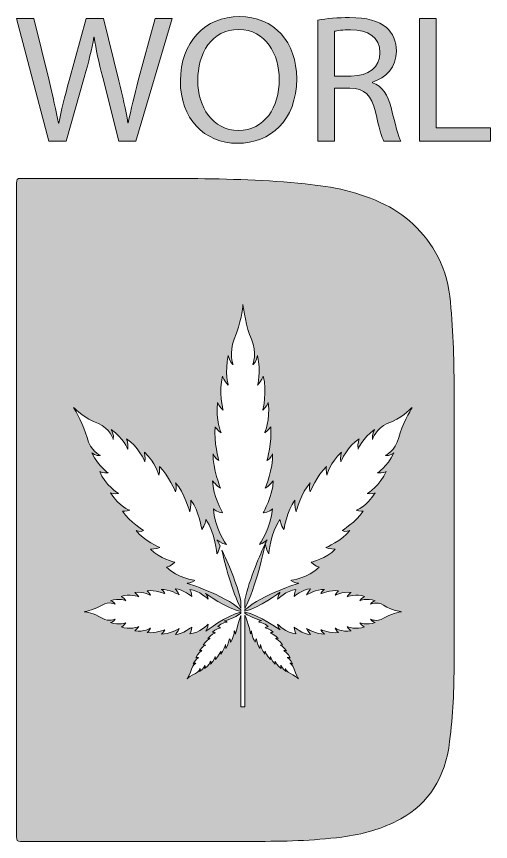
# Model space of a CAD drawing. Extents: x 426 to 1384, y -1341 to -800.
# Drawn here: x 426 to 737, y -1341 to -800 of the extents above; entities that cross this region are included whole.
import ezdxf

# ---------------------------------------------------------------- set-up
doc = ezdxf.new("R2010")
doc.units = 0
doc.header["$MEASUREMENT"] = 0
doc.layers.add('katman 1', color=7, linetype='Continuous')

# ---------------------------------------------------------------- blocks, each defined once
blk = doc.blocks.new('block 2')
at = {"layer": 'katman 1', "true_color": 0xffffff}
h = blk.add_hatch(color=7, dxfattribs=at)
h.dxf.hatch_style = 2
edge = h.paths.add_edge_path()
edge.add_spline(control_points=[(713.03, -1051.72), (713.02, -1031.55), (712.67, -1011.38), (710.91, -991.3), (709.99, -980.89), (708.4, -970.71), (704.05, -961.44), (695.68, -943.58), (683.21, -931.45), (667.68, -923.64), (650.91, -915.21), (633.22, -911.8), (615.26, -910), (590.3, -907.5), (565.27, -906.68), (540.24, -906.55), (503.07, -906.35), (465.9, -906.52), (428.74, -906.43), (426.59, -906.43), (426.09, -907.07), (426.09, -909.63), (426.16, -981.02), (426.14, -1052.41), (426.14, -1123.8), (426.14, -1195.19), (426.16, -1266.58), (426.09, -1337.97), (426.09, -1340.54), (426.61, -1341.17), (428.74, -1341.16), (479.82, -1341.08), (530.89, -1341.1), (581.97, -1341.1), (601.13, -1341.1), (620.27, -1340.69), (639.35, -1338.24), (652.74, -1336.52), (665.78, -1333.07), (678.11, -1326.26), (696.27, -1316.25), (707.09, -1299.63), (710.06, -1275.61), (712.19, -1258.42), (712.96, -1241.12), (713, -1223.8), (713.12, -1166.44), (713.07, -1109.08), (713.03, -1051.72)], knot_values=[0, 0, 0, 0, 1, 1, 1, 2, 2, 2, 3, 3, 3, 4, 4, 4, 5, 5, 5, 6, 6, 6, 7, 7, 7, 8, 8, 8, 9, 9, 9, 10, 10, 10, 11, 11, 11, 12, 12, 12, 13, 13, 13, 14, 14, 14, 15, 15, 15, 16, 16, 16, 16], degree=3, periodic=1)
edge = h.paths.add_edge_path()
edge.add_spline(control_points=[(668.25, -1088.04), (670.42, -1088.73), (673.48, -1086.39), (673.48, -1086.39), (668.89, -1095.95), (662.8, -1099.4), (662.8, -1099.4), (666.19, -1099.99), (668.38, -1098.51), (668.38, -1098.51), (665.04, -1107.34), (655.96, -1113.07), (655.96, -1113.07), (658.23, -1113.74), (661.22, -1112.59), (661.22, -1112.59), (655.62, -1121.56), (648.67, -1123.98), (648.67, -1123.98), (651.02, -1124.91), (653.45, -1124.5), (653.45, -1124.5), (648.67, -1131.76), (639.56, -1137.3), (639.56, -1137.3), (641.77, -1138.56), (644.54, -1137.26), (644.54, -1137.26), (639.47, -1144.12), (628.84, -1148.46), (628.84, -1148.46), (631.4, -1149.53), (635.08, -1149.42), (635.08, -1149.42), (629.3, -1155.78), (619.16, -1158.07), (619.16, -1158.07), (621.32, -1160.57), (624.53, -1161.24), (624.53, -1161.24), (617.4, -1168.71), (605.93, -1169.97), (605.93, -1169.97), (607.78, -1171.65), (611.09, -1171.85), (611.09, -1171.85), (611.09, -1171.85), (587.49, -1179.03), (575.75, -1189.35), (575.75, -1189.35), (575.75, -1190.25), (575.75, -1190.25), (585.2, -1187.98), (598.83, -1177.75), (598.83, -1177.75), (598.83, -1177.75), (597.5, -1179.87), (597.21, -1182.36), (597.21, -1182.36), (603.07, -1176.47), (609.32, -1175.94), (609.32, -1175.94), (608.07, -1178.07), (608.03, -1180.46), (608.03, -1180.46), (613.67, -1175.8), (618.85, -1175.51), (618.85, -1175.51), (617.08, -1177.54), (616.3, -1179.49), (616.3, -1179.49), (622.97, -1175.51), (628.01, -1175.86), (628.01, -1175.86), (626.21, -1176.81), (625.66, -1178.65), (625.66, -1178.65), (632.08, -1176.1), (637.14, -1176.8), (637.14, -1176.8), (635.85, -1177.99), (635.1, -1179.75), (635.1, -1179.75), (639.3, -1176.95), (645.41, -1177.99), (645.41, -1177.99), (643.56, -1179.14), (642.76, -1180.74), (642.76, -1180.74), (649.24, -1178.29), (654.24, -1180.54), (654.24, -1180.54), (652.63, -1181.09), (651.27, -1183.27), (651.27, -1183.27), (655.47, -1181.45), (661.33, -1183.33), (661.33, -1183.33), (658.99, -1183.97), (658.24, -1185.52), (658.22, -1185.56), (658.2, -1185.6), (658.18, -1185.64), (658.18, -1185.64), (662.23, -1183.52), (666.76, -1186.25), (672.6, -1189.77), (676.94, -1190.28), (678.59, -1190.51), (677.02, -1190.76), (670.91, -1192.11), (666.76, -1194.76), (662.2, -1197.68), (658.19, -1195.37), (658.19, -1195.37), (658.2, -1195.41), (658.22, -1195.46), (658.24, -1195.5), (658.99, -1197.05), (661.33, -1197.68), (661.33, -1197.68), (655.47, -1199.56), (651.27, -1197.74), (651.27, -1197.74), (652.63, -1199.93), (654.24, -1200.48), (654.24, -1200.48), (649.24, -1202.73), (642.76, -1200.28), (642.76, -1200.28), (643.56, -1201.88), (645.41, -1203.03), (645.41, -1203.03), (639.3, -1204.06), (635.1, -1201.27), (635.1, -1201.27), (635.85, -1203.03), (637.14, -1204.22), (637.14, -1204.22), (632.08, -1204.92), (625.66, -1202.36), (625.66, -1202.36), (626.21, -1204.2), (628.01, -1205.16), (628.01, -1205.16), (622.97, -1205.51), (616.3, -1201.53), (616.3, -1201.53), (617.08, -1203.48), (618.85, -1205.5), (618.85, -1205.5), (613.67, -1205.22), (608.03, -1200.56), (608.03, -1200.56), (608.07, -1202.95), (609.32, -1205.08), (609.32, -1205.08), (603.07, -1204.55), (597.21, -1198.65), (597.21, -1198.65), (597.42, -1200.49), (598.9, -1202.45), (598.9, -1202.45), (598.9, -1202.45), (585.25, -1192.63), (575.75, -1190.72), (575.75, -1190.72), (575.75, -1191.5), (575.75, -1191.5), (579.88, -1194.4), (586.76, -1196.33), (586.76, -1196.33), (586.76, -1196.33), (585.67, -1196.52), (584.85, -1197.27), (584.85, -1197.27), (588.62, -1197.68), (590.97, -1200.14), (590.97, -1200.14), (589.91, -1200.36), (589.2, -1201.18), (589.2, -1201.18), (592.53, -1201.94), (594.44, -1204.03), (594.44, -1204.03), (593.23, -1203.99), (592.38, -1204.35), (592.38, -1204.35), (595.88, -1205.77), (597.55, -1208.03), (597.55, -1208.03), (596.64, -1207.61), (595.91, -1208.02), (595.91, -1208.02), (598.91, -1209.84), (600.48, -1212.23), (600.48, -1212.23), (599.68, -1212.1), (598.91, -1212.4), (598.91, -1212.4), (601.2, -1213.2), (603.04, -1216.15), (603.04, -1216.15), (602.06, -1215.77), (601.31, -1215.99), (601.31, -1215.99), (604.3, -1217.88), (605.4, -1220.79), (605.4, -1220.79), (604.68, -1220.3), (603.56, -1220.49), (603.56, -1220.49), (605.57, -1221.63), (607.08, -1224.77), (607.08, -1224.77), (606.07, -1224.01), (605.36, -1224.23), (605.34, -1224.24), (605.32, -1224.24), (605.3, -1224.25), (605.3, -1224.25), (607.34, -1225.22), (608.13, -1228.1), (609.16, -1231.81), (610.53, -1233.82), (611.05, -1234.6), (610.42, -1234.03), (607.89, -1231.91), (605.66, -1231.09), (603.21, -1230.18), (602.47, -1227.67), (602.47, -1227.67), (602.46, -1227.69), (602.46, -1227.71), (602.45, -1227.74), (602.26, -1228.6), (602.9, -1229.81), (602.9, -1229.81), (600.29, -1227.99), (599.35, -1225.57), (599.35, -1225.57), (599.19, -1226.91), (599.6, -1227.79), (599.6, -1227.79), (597.19, -1226.46), (595.62, -1222.85), (595.62, -1222.85), (595.44, -1223.75), (595.75, -1224.94), (595.75, -1224.94), (593.31, -1222.72), (592.65, -1219.96), (592.65, -1219.96), (592.39, -1220.89), (592.51, -1221.86), (592.51, -1221.86), (590.53, -1219.96), (589.02, -1216.34), (589.02, -1216.34), (588.67, -1217.22), (589.02, -1218.32), (589.02, -1218.32), (587.15, -1216.31), (585.97, -1212.09), (585.97, -1212.09), (585.68, -1213.1), (585.71, -1214.56), (585.71, -1214.56), (583.97, -1212.27), (583.35, -1208.24), (583.35, -1208.24), (582.67, -1209.1), (582.49, -1210.37), (582.49, -1210.37), (580.45, -1207.54), (580.1, -1202.99), (580.1, -1202.99), (579.64, -1203.72), (579.59, -1205.04), (579.59, -1205.04), (579.59, -1205.04), (578.06, -1197.7), (575.75, -1192.78), (575.75, -1192.78), (575.75, -1252.82), (575.75, -1252.82), (575.75, -1252.82), (573.25, -1252.82), (573.25, -1252.82), (573.25, -1252.82), (573.25, -1192.95), (573.25, -1192.95), (571.09, -1197.97), (569.67, -1205.29), (569.67, -1205.29), (569.67, -1205.29), (569.52, -1203.99), (568.9, -1202.99), (568.9, -1202.99), (568.55, -1207.54), (566.52, -1210.37), (566.52, -1210.37), (566.33, -1209.1), (565.65, -1208.24), (565.65, -1208.24), (565.03, -1212.27), (563.29, -1214.56), (563.29, -1214.56), (563.32, -1213.1), (563.03, -1212.09), (563.03, -1212.09), (561.85, -1216.3), (559.98, -1218.32), (559.98, -1218.32), (560.33, -1217.22), (559.99, -1216.34), (559.99, -1216.34), (558.48, -1219.96), (556.5, -1221.86), (556.5, -1221.86), (556.61, -1220.89), (556.35, -1219.96), (556.35, -1219.96), (555.69, -1222.72), (553.25, -1224.94), (553.25, -1224.94), (553.56, -1223.75), (553.38, -1222.85), (553.38, -1222.85), (551.82, -1226.46), (549.41, -1227.79), (549.41, -1227.79), (549.81, -1226.91), (549.65, -1225.57), (549.65, -1225.57), (548.71, -1227.99), (546.1, -1229.81), (546.1, -1229.81), (546.74, -1228.6), (546.55, -1227.74), (546.54, -1227.71), (546.54, -1227.69), (546.53, -1227.67), (546.53, -1227.67), (545.73, -1230.12), (543.34, -1231.09), (540.27, -1232.32), (538.6, -1233.98), (537.95, -1234.6), (538.43, -1233.85), (540.18, -1230.79), (540.87, -1228.1), (541.62, -1225.14), (543.7, -1224.25), (543.7, -1224.25), (543.68, -1224.24), (543.66, -1224.24), (543.65, -1224.23), (542.93, -1224.01), (541.92, -1224.77), (541.92, -1224.77), (543.44, -1221.63), (545.44, -1220.49), (545.44, -1220.49), (544.33, -1220.3), (543.6, -1220.79), (543.6, -1220.79), (544.7, -1217.88), (547.69, -1215.99), (547.69, -1215.99), (546.95, -1215.77), (545.96, -1216.15), (545.96, -1216.15), (547.8, -1213.2), (550.09, -1212.4), (550.09, -1212.4), (549.32, -1212.1), (548.52, -1212.23), (548.52, -1212.23), (550.09, -1209.84), (553.09, -1208.02), (553.09, -1208.02), (552.36, -1207.6), (551.45, -1208.03), (551.45, -1208.03), (553.12, -1205.77), (556.62, -1204.34), (556.62, -1204.34), (555.77, -1203.99), (554.56, -1204.03), (554.56, -1204.03), (556.47, -1201.94), (559.8, -1201.18), (559.8, -1201.18), (559.09, -1200.36), (558.04, -1200.14), (558.04, -1200.14), (560.38, -1197.68), (564.16, -1197.27), (564.16, -1197.27), (563.55, -1196.71), (562.46, -1196.65), (562.46, -1196.65), (562.46, -1196.65), (569.21, -1194.59), (573.25, -1191.56), (573.25, -1191.56), (573.25, -1190.77), (573.25, -1190.77), (563.8, -1193.04), (550.18, -1203.27), (550.18, -1203.27), (550.18, -1203.27), (551.5, -1201.15), (551.79, -1198.65), (551.79, -1198.65), (545.93, -1204.55), (539.68, -1205.08), (539.68, -1205.08), (540.93, -1202.95), (540.97, -1200.56), (540.97, -1200.56), (535.33, -1205.22), (530.15, -1205.5), (530.15, -1205.5), (531.92, -1203.47), (532.7, -1201.53), (532.7, -1201.53), (526.04, -1205.5), (521, -1205.16), (521, -1205.16), (522.79, -1204.2), (523.34, -1202.36), (523.34, -1202.36), (516.92, -1204.91), (511.86, -1204.22), (511.86, -1204.22), (513.16, -1203.03), (513.9, -1201.27), (513.9, -1201.27), (509.7, -1204.06), (503.59, -1203.03), (503.59, -1203.03), (505.44, -1201.87), (506.25, -1200.28), (506.25, -1200.28), (499.77, -1202.73), (494.77, -1200.48), (494.77, -1200.48), (496.37, -1199.93), (497.73, -1197.74), (497.73, -1197.74), (493.53, -1199.56), (487.67, -1197.68), (487.67, -1197.68), (490.01, -1197.05), (490.76, -1195.5), (490.78, -1195.46), (490.8, -1195.41), (490.82, -1195.37), (490.82, -1195.37), (486.77, -1197.5), (482.24, -1194.76), (476.4, -1191.24), (472.06, -1190.74), (470.41, -1190.51), (471.98, -1190.25), (478.09, -1188.9), (482.24, -1186.25), (486.81, -1183.33), (490.82, -1185.64), (490.82, -1185.64), (490.8, -1185.6), (490.78, -1185.56), (490.76, -1185.52), (490.01, -1183.97), (487.67, -1183.33), (487.67, -1183.33), (493.53, -1181.45), (497.73, -1183.27), (497.73, -1183.27), (496.37, -1181.09), (494.77, -1180.54), (494.77, -1180.54), (499.77, -1178.29), (506.25, -1180.74), (506.25, -1180.74), (505.44, -1179.14), (503.59, -1177.98), (503.59, -1177.98), (509.7, -1176.95), (513.9, -1179.75), (513.9, -1179.75), (513.16, -1177.98), (511.86, -1176.8), (511.86, -1176.8), (516.92, -1176.1), (523.34, -1178.65), (523.34, -1178.65), (522.79, -1176.81), (521, -1175.86), (521, -1175.86), (526.04, -1175.51), (532.7, -1179.49), (532.7, -1179.49), (531.92, -1177.54), (530.15, -1175.51), (530.15, -1175.51), (535.33, -1175.8), (540.97, -1180.46), (540.97, -1180.46), (540.93, -1178.07), (539.68, -1175.94), (539.68, -1175.94), (545.93, -1176.46), (551.79, -1182.36), (551.79, -1182.36), (551.58, -1180.53), (550.1, -1178.56), (550.1, -1178.56), (550.1, -1178.56), (563.75, -1188.39), (573.25, -1190.3), (573.25, -1190.3), (573.25, -1189.35), (573.25, -1189.35), (561.51, -1179.03), (537.91, -1171.85), (537.91, -1171.85), (537.91, -1171.85), (541.23, -1171.65), (543.07, -1169.97), (543.07, -1169.97), (531.6, -1168.71), (524.47, -1161.24), (524.47, -1161.24), (527.68, -1160.57), (529.84, -1158.07), (529.84, -1158.07), (519.71, -1155.78), (513.93, -1149.42), (513.93, -1149.42), (517.6, -1149.53), (520.16, -1148.46), (520.16, -1148.46), (509.53, -1144.12), (504.46, -1137.26), (504.46, -1137.26), (507.23, -1138.56), (509.44, -1137.3), (509.44, -1137.3), (500.33, -1131.76), (495.55, -1124.5), (495.55, -1124.5), (497.98, -1124.91), (500.33, -1123.98), (500.33, -1123.98), (493.38, -1121.56), (487.78, -1112.59), (487.78, -1112.59), (490.77, -1113.74), (493.04, -1113.07), (493.04, -1113.07), (483.96, -1107.34), (480.62, -1098.51), (480.62, -1098.51), (482.82, -1099.99), (486.2, -1099.4), (486.2, -1099.4), (480.11, -1095.95), (475.52, -1086.39), (475.52, -1086.39), (478.58, -1088.73), (480.75, -1088.04), (480.81, -1088.02), (480.86, -1088), (480.92, -1087.98), (480.92, -1087.98), (474.6, -1085.28), (472.31, -1076.29), (470.22, -1068.12), (464.9, -1058.82), (463.45, -1056.52), (465.42, -1058.4), (470.49, -1063.45), (479.83, -1067.21), (487.09, -1070.13), (489.52, -1077.6), (489.52, -1077.6), (489.54, -1077.53), (489.56, -1077.46), (489.57, -1077.39), (490.14, -1074.77), (488.21, -1071.09), (488.21, -1071.09), (496.13, -1076.62), (498.99, -1083.97), (498.99, -1083.97), (499.48, -1079.89), (498.25, -1077.24), (498.25, -1077.24), (505.57, -1081.27), (510.32, -1092.23), (510.32, -1092.23), (510.88, -1089.49), (509.92, -1085.87), (509.92, -1085.87), (517.36, -1092.64), (519.36, -1101.02), (519.36, -1101.02), (520.13, -1098.19), (519.79, -1095.25), (519.79, -1095.25), (525.81, -1101.02), (530.4, -1112.01), (530.4, -1112.01), (531.45, -1109.34), (530.37, -1106.01), (530.37, -1106.01), (536.06, -1112.12), (539.65, -1124.94), (539.65, -1124.94), (540.54, -1121.86), (540.44, -1117.42), (540.44, -1117.42), (545.72, -1124.4), (547.62, -1136.63), (547.62, -1136.63), (549.69, -1134.02), (550.24, -1130.15), (550.24, -1130.15), (556.43, -1138.75), (557.48, -1152.58), (557.48, -1152.58), (558.55, -1150.86), (559.17, -1148.83), (559.5, -1147.4), (558.29, -1144.9), (557.53, -1143.42), (557.53, -1143.42), (557.53, -1143.42), (560.35, -1145.98), (563.67, -1146.55), (563.67, -1146.55), (555.83, -1135.2), (555.13, -1123.11), (555.13, -1123.11), (557.96, -1125.52), (561.14, -1125.6), (561.14, -1125.6), (554.94, -1114.69), (554.56, -1104.66), (554.56, -1104.66), (557.26, -1108.08), (559.84, -1109.59), (559.84, -1109.59), (554.56, -1096.7), (555.02, -1086.94), (555.02, -1086.94), (556.29, -1090.42), (558.74, -1091.48), (558.74, -1091.48), (555.34, -1079.05), (556.27, -1069.25), (556.27, -1069.25), (557.85, -1071.77), (560.19, -1073.2), (560.19, -1073.2), (556.48, -1065.08), (557.85, -1053.25), (557.85, -1053.25), (559.39, -1056.83), (561.51, -1058.39), (561.51, -1058.39), (558.25, -1045.84), (561.24, -1036.17), (561.24, -1036.17), (561.97, -1039.27), (564.88, -1041.9), (564.88, -1041.9), (562.46, -1033.78), (564.96, -1022.43), (564.96, -1022.43), (565.81, -1026.96), (567.86, -1028.41), (567.92, -1028.45), (567.98, -1028.49), (568.03, -1028.52), (568.03, -1028.52), (565.21, -1020.7), (568.84, -1011.92), (573.52, -1000.62), (574.2, -992.22), (574.5, -989.02), (574.84, -992.06), (576.63, -1003.88), (580.16, -1011.92), (584.04, -1020.76), (580.97, -1028.52), (580.97, -1028.52), (581.02, -1028.49), (581.08, -1028.45), (581.14, -1028.41), (583.2, -1026.96), (584.04, -1022.43), (584.04, -1022.43), (586.54, -1033.78), (584.12, -1041.9), (584.12, -1041.9), (587.03, -1039.27), (587.76, -1036.17), (587.76, -1036.17), (590.75, -1045.84), (587.49, -1058.39), (587.49, -1058.39), (589.62, -1056.83), (591.15, -1053.25), (591.15, -1053.25), (592.53, -1065.08), (588.81, -1073.2), (588.81, -1073.2), (591.15, -1071.77), (592.73, -1069.25), (592.73, -1069.25), (593.66, -1079.05), (590.26, -1091.48), (590.26, -1091.48), (592.71, -1090.42), (593.98, -1086.94), (593.98, -1086.94), (594.44, -1096.7), (589.16, -1109.59), (589.16, -1109.59), (591.74, -1108.08), (594.44, -1104.66), (594.44, -1104.66), (594.06, -1114.69), (587.87, -1125.6), (587.87, -1125.6), (591.04, -1125.52), (593.88, -1123.11), (593.88, -1123.11), (593.17, -1135.2), (585.33, -1146.55), (585.33, -1146.55), (587.77, -1146.14), (590.38, -1143.28), (590.38, -1143.28), (590.38, -1143.28), (589.94, -1144.18), (589.19, -1145.77), (589.31, -1146.58), (589.88, -1149.94), (591.53, -1152.58), (591.53, -1152.58), (592.57, -1138.75), (598.76, -1130.15), (598.76, -1130.15), (599.32, -1134.02), (601.39, -1136.63), (601.39, -1136.63), (603.28, -1124.4), (608.56, -1117.42), (608.56, -1117.42), (608.46, -1121.86), (609.35, -1124.94), (609.35, -1124.94), (612.95, -1112.12), (618.63, -1106.01), (618.63, -1106.01), (617.56, -1109.34), (618.6, -1112.01), (618.6, -1112.01), (623.19, -1101.02), (629.21, -1095.25), (629.21, -1095.25), (628.87, -1098.19), (629.64, -1101.02), (629.64, -1101.02), (631.65, -1092.64), (639.08, -1085.87), (639.08, -1085.87), (638.12, -1089.49), (638.68, -1092.23), (638.68, -1092.23), (643.43, -1081.27), (650.75, -1077.24), (650.75, -1077.24), (649.52, -1079.89), (650.01, -1083.97), (650.01, -1083.97), (652.87, -1076.62), (660.8, -1071.09), (660.8, -1071.09), (658.86, -1074.77), (659.43, -1077.39), (659.44, -1077.46), (659.46, -1077.53), (659.48, -1077.6), (659.48, -1077.6), (661.91, -1070.13), (669.17, -1067.21), (678.51, -1063.45), (683.59, -1058.4), (685.55, -1056.52), (684.1, -1058.82), (678.78, -1068.12), (676.7, -1076.29), (674.4, -1085.28), (668.08, -1087.98), (668.08, -1087.98), (668.14, -1088), (668.2, -1088.02), (668.25, -1088.04)], knot_values=[0, 0, 0, 0, 1, 1, 1, 2, 2, 2, 3, 3, 3, 4, 4, 4, 5, 5, 5, 6, 6, 6, 7, 7, 7, 8, 8, 8, 9, 9, 9, 10, 10, 10, 11, 11, 11, 12, 12, 12, 13, 13, 13, 14, 14, 14, 15, 15, 15, 16, 16, 16, 17, 17, 17, 18, 18, 18, 19, 19, 19, 20, 20, 20, 21, 21, 21, 22, 22, 22, 23, 23, 23, 24, 24, 24, 25, 25, 25, 26, 26, 26, 27, 27, 27, 28, 28, 28, 29, 29, 29, 30, 30, 30, 31, 31, 31, 32, 32, 32, 33, 33, 33, 34, 34, 34, 35, 35, 35, 36, 36, 36, 37, 37, 37, 38, 38, 38, 39, 39, 39, 40, 40, 40, 41, 41, 41, 42, 42, 42, 43, 43, 43, 44, 44, 44, 45, 45, 45, 46, 46, 46, 47, 47, 47, 48, 48, 48, 49, 49, 49, 50, 50, 50, 51, 51, 51, 52, 52, 52, 53, 53, 53, 54, 54, 54, 55, 55, 55, 56, 56, 56, 57, 57, 57, 58, 58, 58, 59, 59, 59, 60, 60, 60, 61, 61, 61, 62, 62, 62, 63, 63, 63, 64, 64, 64, 65, 65, 65, 66, 66, 66, 67, 67, 67, 68, 68, 68, 69, 69, 69, 70, 70, 70, 71, 71, 71, 72, 72, 72, 73, 73, 73, 74, 74, 74, 75, 75, 75, 76, 76, 76, 77, 77, 77, 78, 78, 78, 79, 79, 79, 80, 80, 80, 81, 81, 81, 82, 82, 82, 83, 83, 83, 84, 84, 84, 85, 85, 85, 86, 86, 86, 87, 87, 87, 88, 88, 88, 89, 89, 89, 90, 90, 90, 91, 91, 91, 92, 92, 92, 93, 93, 93, 94, 94, 94, 95, 95, 95, 96, 96, 96, 97, 97, 97, 98, 98, 98, 99, 99, 99, 100, 100, 100, 101, 101, 101, 102, 102, 102, 103, 103, 103, 104, 104, 104, 105, 105, 105, 106, 106, 106, 107, 107, 107, 108, 108, 108, 109, 109, 109, 110, 110, 110, 111, 111, 111, 112, 112, 112, 113, 113, 113, 114, 114, 114, 115, 115, 115, 116, 116, 116, 117, 117, 117, 118, 118, 118, 119, 119, 119, 120, 120, 120, 121, 121, 121, 122, 122, 122, 123, 123, 123, 124, 124, 124, 125, 125, 125, 126, 126, 126, 127, 127, 127, 128, 128, 128, 129, 129, 129, 130, 130, 130, 131, 131, 131, 132, 132, 132, 133, 133, 133, 134, 134, 134, 135, 135, 135, 136, 136, 136, 137, 137, 137, 138, 138, 138, 139, 139, 139, 140, 140, 140, 141, 141, 141, 142, 142, 142, 143, 143, 143, 144, 144, 144, 145, 145, 145, 146, 146, 146, 147, 147, 147, 148, 148, 148, 149, 149, 149, 150, 150, 150, 151, 151, 151, 152, 152, 152, 153, 153, 153, 154, 154, 154, 155, 155, 155, 156, 156, 156, 157, 157, 157, 158, 158, 158, 159, 159, 159, 160, 160, 160, 161, 161, 161, 162, 162, 162, 163, 163, 163, 164, 164, 164, 165, 165, 165, 166, 166, 166, 167, 167, 167, 168, 168, 168, 169, 169, 169, 170, 170, 170, 171, 171, 171, 172, 172, 172, 173, 173, 173, 174, 174, 174, 175, 175, 175, 176, 176, 176, 177, 177, 177, 178, 178, 178, 179, 179, 179, 180, 180, 180, 181, 181, 181, 182, 182, 182, 183, 183, 183, 184, 184, 184, 185, 185, 185, 186, 186, 186, 187, 187, 187, 188, 188, 188, 189, 189, 189, 190, 190, 190, 191, 191, 191, 192, 192, 192, 193, 193, 193, 194, 194, 194, 195, 195, 195, 196, 196, 196, 197, 197, 197, 198, 198, 198, 199, 199, 199, 200, 200, 200, 201, 201, 201, 202, 202, 202, 203, 203, 203, 204, 204, 204, 205, 205, 205, 206, 206, 206, 207, 207, 207, 208, 208, 208, 209, 209, 209, 210, 210, 210, 211, 211, 211, 212, 212, 212, 213, 213, 213, 214, 214, 214, 215, 215, 215, 216, 216, 216, 217, 217, 217, 218, 218, 218, 219, 219, 219, 220, 220, 220, 221, 221, 221, 222, 222, 222, 223, 223, 223, 224, 224, 224, 225, 225, 225, 226, 226, 226, 227, 227, 227, 228, 228, 228, 229, 229, 229, 230, 230, 230, 231, 231, 231, 232, 232, 232, 233, 233, 233, 234, 234, 234, 235, 235, 235, 236, 236, 236, 237, 237, 237, 238, 238, 238, 239, 239, 239, 240, 240, 240, 241, 241, 241, 242, 242, 242, 243, 243, 243, 244, 244, 244, 245, 245, 245, 246, 246, 246, 247, 247, 247, 248, 248, 248, 249, 249, 249, 250, 250, 250, 251, 251, 251, 252, 252, 252, 253, 253, 253, 254, 254, 254, 255, 255, 255, 256, 256, 256, 257, 257, 257, 258, 258, 258, 259, 259, 259, 260, 260, 260, 261, 261, 261, 262, 262, 262, 263, 263, 263, 264, 264, 264, 265, 265, 265, 266, 266, 266, 267, 267, 267, 268, 268, 268, 269, 269, 269, 270, 270, 270, 271, 271, 271, 271], degree=3, periodic=1)
h = blk.add_hatch(color=7, dxfattribs=at)
h.dxf.hatch_style = 2
edge = h.paths.add_edge_path()
edge.add_spline(control_points=[(575.75, -1182.73), (575.75, -1182.73), (575.75, -1188.36), (575.75, -1188.36), (583.18, -1174.75), (588.38, -1149.52), (589.09, -1146), (586.11, -1152.36), (578.82, -1168.76), (575.75, -1182.73)], knot_values=[0, 0, 0, 0, 1, 1, 1, 2, 2, 2, 3, 3, 3, 3], degree=3, periodic=1)
h = blk.add_hatch(color=7, dxfattribs=at)
h.dxf.hatch_style = 2
edge = h.paths.add_edge_path()
edge.add_spline(control_points=[(560.78, -1150.11), (562.67, -1158.66), (567.23, -1177.33), (573.25, -1188.36), (573.25, -1188.36), (573.25, -1183.59), (573.25, -1183.59), (570.49, -1171.83), (564.52, -1158.08), (560.78, -1150.11)], knot_values=[0, 0, 0, 0, 1, 1, 1, 2, 2, 2, 3, 3, 3, 3], degree=3, periodic=1)
at = {"layer": 'katman 1', "lineweight": 0}
for points, knots in [([(713.03, -1051.72), (713.02, -1031.55), (712.67, -1011.38), (710.91, -991.3), (709.99, -980.89), (708.4, -970.71), (704.05, -961.44), (695.68, -943.58), (683.21, -931.45), (667.68, -923.64), (650.91, -915.21), (633.22, -911.8), (615.26, -910), (590.3, -907.5), (565.27, -906.68), (540.24, -906.55), (503.07, -906.35), (465.9, -906.52), (428.74, -906.43), (426.59, -906.43), (426.09, -907.07), (426.09, -909.63), (426.16, -981.02), (426.14, -1052.41), (426.14, -1123.8), (426.14, -1195.19), (426.16, -1266.58), (426.09, -1337.97), (426.09, -1340.54), (426.61, -1341.17), (428.74, -1341.16), (479.82, -1341.08), (530.89, -1341.1), (581.97, -1341.1), (601.13, -1341.1), (620.27, -1340.69), (639.35, -1338.24), (652.74, -1336.52), (665.78, -1333.07), (678.11, -1326.26), (696.27, -1316.25), (707.09, -1299.63), (710.06, -1275.61), (712.19, -1258.42), (712.96, -1241.12), (713, -1223.8), (713.12, -1166.44), (713.07, -1109.08), (713.03, -1051.72)], [0, 0, 0, 0, 1, 1, 1, 2, 2, 2, 3, 3, 3, 4, 4, 4, 5, 5, 5, 6, 6, 6, 7, 7, 7, 8, 8, 8, 9, 9, 9, 10, 10, 10, 11, 11, 11, 12, 12, 12, 13, 13, 13, 14, 14, 14, 15, 15, 15, 16, 16, 16, 16]), ([(668.25, -1088.04), (670.42, -1088.73), (673.48, -1086.39), (673.48, -1086.39), (668.89, -1095.95), (662.8, -1099.4), (662.8, -1099.4), (666.19, -1099.99), (668.38, -1098.51), (668.38, -1098.51), (665.04, -1107.34), (655.96, -1113.07), (655.96, -1113.07), (658.23, -1113.74), (661.22, -1112.59), (661.22, -1112.59), (655.62, -1121.56), (648.67, -1123.98), (648.67, -1123.98), (651.02, -1124.91), (653.45, -1124.5), (653.45, -1124.5), (648.67, -1131.76), (639.56, -1137.3), (639.56, -1137.3), (641.77, -1138.56), (644.54, -1137.26), (644.54, -1137.26), (639.47, -1144.12), (628.84, -1148.46), (628.84, -1148.46), (631.4, -1149.53), (635.08, -1149.42), (635.08, -1149.42), (629.3, -1155.78), (619.16, -1158.07), (619.16, -1158.07), (621.32, -1160.57), (624.53, -1161.24), (624.53, -1161.24), (617.4, -1168.71), (605.93, -1169.97), (605.93, -1169.97), (607.78, -1171.65), (611.09, -1171.85), (611.09, -1171.85), (611.09, -1171.85), (587.49, -1179.03), (575.75, -1189.35), (575.75, -1189.35), (575.75, -1190.25), (575.75, -1190.25), (585.2, -1187.98), (598.83, -1177.75), (598.83, -1177.75), (598.83, -1177.75), (597.5, -1179.87), (597.21, -1182.36), (597.21, -1182.36), (603.07, -1176.47), (609.32, -1175.94), (609.32, -1175.94), (608.07, -1178.07), (608.03, -1180.46), (608.03, -1180.46), (613.67, -1175.8), (618.85, -1175.51), (618.85, -1175.51), (617.08, -1177.54), (616.3, -1179.49), (616.3, -1179.49), (622.97, -1175.51), (628.01, -1175.86), (628.01, -1175.86), (626.21, -1176.81), (625.66, -1178.65), (625.66, -1178.65), (632.08, -1176.1), (637.14, -1176.8), (637.14, -1176.8), (635.85, -1177.99), (635.1, -1179.75), (635.1, -1179.75), (639.3, -1176.95), (645.41, -1177.99), (645.41, -1177.99), (643.56, -1179.14), (642.76, -1180.74), (642.76, -1180.74), (649.24, -1178.29), (654.24, -1180.54), (654.24, -1180.54), (652.63, -1181.09), (651.27, -1183.27), (651.27, -1183.27), (655.47, -1181.45), (661.33, -1183.33), (661.33, -1183.33), (658.99, -1183.97), (658.24, -1185.52), (658.22, -1185.56), (658.2, -1185.6), (658.18, -1185.64), (658.18, -1185.64), (662.23, -1183.52), (666.76, -1186.25), (672.6, -1189.77), (676.94, -1190.28), (678.59, -1190.51), (677.02, -1190.76), (670.91, -1192.11), (666.76, -1194.76), (662.2, -1197.68), (658.19, -1195.37), (658.19, -1195.37), (658.2, -1195.41), (658.22, -1195.46), (658.24, -1195.5), (658.99, -1197.05), (661.33, -1197.68), (661.33, -1197.68), (655.47, -1199.56), (651.27, -1197.74), (651.27, -1197.74), (652.63, -1199.93), (654.24, -1200.48), (654.24, -1200.48), (649.24, -1202.73), (642.76, -1200.28), (642.76, -1200.28), (643.56, -1201.88), (645.41, -1203.03), (645.41, -1203.03), (639.3, -1204.06), (635.1, -1201.27), (635.1, -1201.27), (635.85, -1203.03), (637.14, -1204.22), (637.14, -1204.22), (632.08, -1204.92), (625.66, -1202.36), (625.66, -1202.36), (626.21, -1204.2), (628.01, -1205.16), (628.01, -1205.16), (622.97, -1205.51), (616.3, -1201.53), (616.3, -1201.53), (617.08, -1203.48), (618.85, -1205.5), (618.85, -1205.5), (613.67, -1205.22), (608.03, -1200.56), (608.03, -1200.56), (608.07, -1202.95), (609.32, -1205.08), (609.32, -1205.08), (603.07, -1204.55), (597.21, -1198.65), (597.21, -1198.65), (597.42, -1200.49), (598.9, -1202.45), (598.9, -1202.45), (598.9, -1202.45), (585.25, -1192.63), (575.75, -1190.72), (575.75, -1190.72), (575.75, -1191.5), (575.75, -1191.5), (579.88, -1194.4), (586.76, -1196.33), (586.76, -1196.33), (586.76, -1196.33), (585.67, -1196.52), (584.85, -1197.27), (584.85, -1197.27), (588.62, -1197.68), (590.97, -1200.14), (590.97, -1200.14), (589.91, -1200.36), (589.2, -1201.18), (589.2, -1201.18), (592.53, -1201.94), (594.44, -1204.03), (594.44, -1204.03), (593.23, -1203.99), (592.38, -1204.35), (592.38, -1204.35), (595.88, -1205.77), (597.55, -1208.03), (597.55, -1208.03), (596.64, -1207.61), (595.91, -1208.02), (595.91, -1208.02), (598.91, -1209.84), (600.48, -1212.23), (600.48, -1212.23), (599.68, -1212.1), (598.91, -1212.4), (598.91, -1212.4), (601.2, -1213.2), (603.04, -1216.15), (603.04, -1216.15), (602.06, -1215.77), (601.31, -1215.99), (601.31, -1215.99), (604.3, -1217.88), (605.4, -1220.79), (605.4, -1220.79), (604.68, -1220.3), (603.56, -1220.49), (603.56, -1220.49), (605.57, -1221.63), (607.08, -1224.77), (607.08, -1224.77), (606.07, -1224.01), (605.36, -1224.23), (605.34, -1224.24), (605.32, -1224.24), (605.3, -1224.25), (605.3, -1224.25), (607.34, -1225.22), (608.13, -1228.1), (609.16, -1231.81), (610.53, -1233.82), (611.05, -1234.6), (610.42, -1234.03), (607.89, -1231.91), (605.66, -1231.09), (603.21, -1230.18), (602.47, -1227.67), (602.47, -1227.67), (602.46, -1227.69), (602.46, -1227.71), (602.45, -1227.74), (602.26, -1228.6), (602.9, -1229.81), (602.9, -1229.81), (600.29, -1227.99), (599.35, -1225.57), (599.35, -1225.57), (599.19, -1226.91), (599.6, -1227.79), (599.6, -1227.79), (597.19, -1226.46), (595.62, -1222.85), (595.62, -1222.85), (595.44, -1223.75), (595.75, -1224.94), (595.75, -1224.94), (593.31, -1222.72), (592.65, -1219.96), (592.65, -1219.96), (592.39, -1220.89), (592.51, -1221.86), (592.51, -1221.86), (590.53, -1219.96), (589.02, -1216.34), (589.02, -1216.34), (588.67, -1217.22), (589.02, -1218.32), (589.02, -1218.32), (587.15, -1216.31), (585.97, -1212.09), (585.97, -1212.09), (585.68, -1213.1), (585.71, -1214.56), (585.71, -1214.56), (583.97, -1212.27), (583.35, -1208.24), (583.35, -1208.24), (582.67, -1209.1), (582.49, -1210.37), (582.49, -1210.37), (580.45, -1207.54), (580.1, -1202.99), (580.1, -1202.99), (579.64, -1203.72), (579.59, -1205.04), (579.59, -1205.04), (579.59, -1205.04), (578.06, -1197.7), (575.75, -1192.78), (575.75, -1192.78), (575.75, -1252.82), (575.75, -1252.82), (575.75, -1252.82), (573.25, -1252.82), (573.25, -1252.82), (573.25, -1252.82), (573.25, -1192.95), (573.25, -1192.95), (571.09, -1197.97), (569.67, -1205.29), (569.67, -1205.29), (569.67, -1205.29), (569.52, -1203.99), (568.9, -1202.99), (568.9, -1202.99), (568.55, -1207.54), (566.52, -1210.37), (566.52, -1210.37), (566.33, -1209.1), (565.65, -1208.24), (565.65, -1208.24), (565.03, -1212.27), (563.29, -1214.56), (563.29, -1214.56), (563.32, -1213.1), (563.03, -1212.09), (563.03, -1212.09), (561.85, -1216.3), (559.98, -1218.32), (559.98, -1218.32), (560.33, -1217.22), (559.99, -1216.34), (559.99, -1216.34), (558.48, -1219.96), (556.5, -1221.86), (556.5, -1221.86), (556.61, -1220.89), (556.35, -1219.96), (556.35, -1219.96), (555.69, -1222.72), (553.25, -1224.94), (553.25, -1224.94), (553.56, -1223.75), (553.38, -1222.85), (553.38, -1222.85), (551.82, -1226.46), (549.41, -1227.79), (549.41, -1227.79), (549.81, -1226.91), (549.65, -1225.57), (549.65, -1225.57), (548.71, -1227.99), (546.1, -1229.81), (546.1, -1229.81), (546.74, -1228.6), (546.55, -1227.74), (546.54, -1227.71), (546.54, -1227.69), (546.53, -1227.67), (546.53, -1227.67), (545.73, -1230.12), (543.34, -1231.09), (540.27, -1232.32), (538.6, -1233.98), (537.95, -1234.6), (538.43, -1233.85), (540.18, -1230.79), (540.87, -1228.1), (541.62, -1225.14), (543.7, -1224.25), (543.7, -1224.25), (543.68, -1224.24), (543.66, -1224.24), (543.65, -1224.23), (542.93, -1224.01), (541.92, -1224.77), (541.92, -1224.77), (543.44, -1221.63), (545.44, -1220.49), (545.44, -1220.49), (544.33, -1220.3), (543.6, -1220.79), (543.6, -1220.79), (544.7, -1217.88), (547.69, -1215.99), (547.69, -1215.99), (546.95, -1215.77), (545.96, -1216.15), (545.96, -1216.15), (547.8, -1213.2), (550.09, -1212.4), (550.09, -1212.4), (549.32, -1212.1), (548.52, -1212.23), (548.52, -1212.23), (550.09, -1209.84), (553.09, -1208.02), (553.09, -1208.02), (552.36, -1207.6), (551.45, -1208.03), (551.45, -1208.03), (553.12, -1205.77), (556.62, -1204.34), (556.62, -1204.34), (555.77, -1203.99), (554.56, -1204.03), (554.56, -1204.03), (556.47, -1201.94), (559.8, -1201.18), (559.8, -1201.18), (559.09, -1200.36), (558.04, -1200.14), (558.04, -1200.14), (560.38, -1197.68), (564.16, -1197.27), (564.16, -1197.27), (563.55, -1196.71), (562.46, -1196.65), (562.46, -1196.65), (562.46, -1196.65), (569.21, -1194.59), (573.25, -1191.56), (573.25, -1191.56), (573.25, -1190.77), (573.25, -1190.77), (563.8, -1193.04), (550.18, -1203.27), (550.18, -1203.27), (550.18, -1203.27), (551.5, -1201.15), (551.79, -1198.65), (551.79, -1198.65), (545.93, -1204.55), (539.68, -1205.08), (539.68, -1205.08), (540.93, -1202.95), (540.97, -1200.56), (540.97, -1200.56), (535.33, -1205.22), (530.15, -1205.5), (530.15, -1205.5), (531.92, -1203.47), (532.7, -1201.53), (532.7, -1201.53), (526.04, -1205.5), (521, -1205.16), (521, -1205.16), (522.79, -1204.2), (523.34, -1202.36), (523.34, -1202.36), (516.92, -1204.91), (511.86, -1204.22), (511.86, -1204.22), (513.16, -1203.03), (513.9, -1201.27), (513.9, -1201.27), (509.7, -1204.06), (503.59, -1203.03), (503.59, -1203.03), (505.44, -1201.87), (506.25, -1200.28), (506.25, -1200.28), (499.77, -1202.73), (494.77, -1200.48), (494.77, -1200.48), (496.37, -1199.93), (497.73, -1197.74), (497.73, -1197.74), (493.53, -1199.56), (487.67, -1197.68), (487.67, -1197.68), (490.01, -1197.05), (490.76, -1195.5), (490.78, -1195.46), (490.8, -1195.41), (490.82, -1195.37), (490.82, -1195.37), (486.77, -1197.5), (482.24, -1194.76), (476.4, -1191.24), (472.06, -1190.74), (470.41, -1190.51), (471.98, -1190.25), (478.09, -1188.9), (482.24, -1186.25), (486.81, -1183.33), (490.82, -1185.64), (490.82, -1185.64), (490.8, -1185.6), (490.78, -1185.56), (490.76, -1185.52), (490.01, -1183.97), (487.67, -1183.33), (487.67, -1183.33), (493.53, -1181.45), (497.73, -1183.27), (497.73, -1183.27), (496.37, -1181.09), (494.77, -1180.54), (494.77, -1180.54), (499.77, -1178.29), (506.25, -1180.74), (506.25, -1180.74), (505.44, -1179.14), (503.59, -1177.98), (503.59, -1177.98), (509.7, -1176.95), (513.9, -1179.75), (513.9, -1179.75), (513.16, -1177.98), (511.86, -1176.8), (511.86, -1176.8), (516.92, -1176.1), (523.34, -1178.65), (523.34, -1178.65), (522.79, -1176.81), (521, -1175.86), (521, -1175.86), (526.04, -1175.51), (532.7, -1179.49), (532.7, -1179.49), (531.92, -1177.54), (530.15, -1175.51), (530.15, -1175.51), (535.33, -1175.8), (540.97, -1180.46), (540.97, -1180.46), (540.93, -1178.07), (539.68, -1175.94), (539.68, -1175.94), (545.93, -1176.46), (551.79, -1182.36), (551.79, -1182.36), (551.58, -1180.53), (550.1, -1178.56), (550.1, -1178.56), (550.1, -1178.56), (563.75, -1188.39), (573.25, -1190.3), (573.25, -1190.3), (573.25, -1189.35), (573.25, -1189.35), (561.51, -1179.03), (537.91, -1171.85), (537.91, -1171.85), (537.91, -1171.85), (541.23, -1171.65), (543.07, -1169.97), (543.07, -1169.97), (531.6, -1168.71), (524.47, -1161.24), (524.47, -1161.24), (527.68, -1160.57), (529.84, -1158.07), (529.84, -1158.07), (519.71, -1155.78), (513.93, -1149.42), (513.93, -1149.42), (517.6, -1149.53), (520.16, -1148.46), (520.16, -1148.46), (509.53, -1144.12), (504.46, -1137.26), (504.46, -1137.26), (507.23, -1138.56), (509.44, -1137.3), (509.44, -1137.3), (500.33, -1131.76), (495.55, -1124.5), (495.55, -1124.5), (497.98, -1124.91), (500.33, -1123.98), (500.33, -1123.98), (493.38, -1121.56), (487.78, -1112.59), (487.78, -1112.59), (490.77, -1113.74), (493.04, -1113.07), (493.04, -1113.07), (483.96, -1107.34), (480.62, -1098.51), (480.62, -1098.51), (482.82, -1099.99), (486.2, -1099.4), (486.2, -1099.4), (480.11, -1095.95), (475.52, -1086.39), (475.52, -1086.39), (478.58, -1088.73), (480.75, -1088.04), (480.81, -1088.02), (480.86, -1088), (480.92, -1087.98), (480.92, -1087.98), (474.6, -1085.28), (472.31, -1076.29), (470.22, -1068.12), (464.9, -1058.82), (463.45, -1056.52), (465.42, -1058.4), (470.49, -1063.45), (479.83, -1067.21), (487.09, -1070.13), (489.52, -1077.6), (489.52, -1077.6), (489.54, -1077.53), (489.56, -1077.46), (489.57, -1077.39), (490.14, -1074.77), (488.21, -1071.09), (488.21, -1071.09), (496.13, -1076.62), (498.99, -1083.97), (498.99, -1083.97), (499.48, -1079.89), (498.25, -1077.24), (498.25, -1077.24), (505.57, -1081.27), (510.32, -1092.23), (510.32, -1092.23), (510.88, -1089.49), (509.92, -1085.87), (509.92, -1085.87), (517.36, -1092.64), (519.36, -1101.02), (519.36, -1101.02), (520.13, -1098.19), (519.79, -1095.25), (519.79, -1095.25), (525.81, -1101.02), (530.4, -1112.01), (530.4, -1112.01), (531.45, -1109.34), (530.37, -1106.01), (530.37, -1106.01), (536.06, -1112.12), (539.65, -1124.94), (539.65, -1124.94), (540.54, -1121.86), (540.44, -1117.42), (540.44, -1117.42), (545.72, -1124.4), (547.62, -1136.63), (547.62, -1136.63), (549.69, -1134.02), (550.24, -1130.15), (550.24, -1130.15), (556.43, -1138.75), (557.48, -1152.58), (557.48, -1152.58), (558.55, -1150.86), (559.17, -1148.83), (559.5, -1147.4), (558.29, -1144.9), (557.53, -1143.42), (557.53, -1143.42), (557.53, -1143.42), (560.35, -1145.98), (563.67, -1146.55), (563.67, -1146.55), (555.83, -1135.2), (555.13, -1123.11), (555.13, -1123.11), (557.96, -1125.52), (561.14, -1125.6), (561.14, -1125.6), (554.94, -1114.69), (554.56, -1104.66), (554.56, -1104.66), (557.26, -1108.08), (559.84, -1109.59), (559.84, -1109.59), (554.56, -1096.7), (555.02, -1086.94), (555.02, -1086.94), (556.29, -1090.42), (558.74, -1091.48), (558.74, -1091.48), (555.34, -1079.05), (556.27, -1069.25), (556.27, -1069.25), (557.85, -1071.77), (560.19, -1073.2), (560.19, -1073.2), (556.48, -1065.08), (557.85, -1053.25), (557.85, -1053.25), (559.39, -1056.83), (561.51, -1058.39), (561.51, -1058.39), (558.25, -1045.84), (561.24, -1036.17), (561.24, -1036.17), (561.97, -1039.27), (564.88, -1041.9), (564.88, -1041.9), (562.46, -1033.78), (564.96, -1022.43), (564.96, -1022.43), (565.81, -1026.96), (567.86, -1028.41), (567.92, -1028.45), (567.98, -1028.49), (568.03, -1028.52), (568.03, -1028.52), (565.21, -1020.7), (568.84, -1011.92), (573.52, -1000.62), (574.2, -992.22), (574.5, -989.02), (574.84, -992.06), (576.63, -1003.88), (580.16, -1011.92), (584.04, -1020.76), (580.97, -1028.52), (580.97, -1028.52), (581.02, -1028.49), (581.08, -1028.45), (581.14, -1028.41), (583.2, -1026.96), (584.04, -1022.43), (584.04, -1022.43), (586.54, -1033.78), (584.12, -1041.9), (584.12, -1041.9), (587.03, -1039.27), (587.76, -1036.17), (587.76, -1036.17), (590.75, -1045.84), (587.49, -1058.39), (587.49, -1058.39), (589.62, -1056.83), (591.15, -1053.25), (591.15, -1053.25), (592.53, -1065.08), (588.81, -1073.2), (588.81, -1073.2), (591.15, -1071.77), (592.73, -1069.25), (592.73, -1069.25), (593.66, -1079.05), (590.26, -1091.48), (590.26, -1091.48), (592.71, -1090.42), (593.98, -1086.94), (593.98, -1086.94), (594.44, -1096.7), (589.16, -1109.59), (589.16, -1109.59), (591.74, -1108.08), (594.44, -1104.66), (594.44, -1104.66), (594.06, -1114.69), (587.87, -1125.6), (587.87, -1125.6), (591.04, -1125.52), (593.88, -1123.11), (593.88, -1123.11), (593.17, -1135.2), (585.33, -1146.55), (585.33, -1146.55), (587.77, -1146.14), (590.38, -1143.28), (590.38, -1143.28), (590.38, -1143.28), (589.94, -1144.18), (589.19, -1145.77), (589.31, -1146.58), (589.88, -1149.94), (591.53, -1152.58), (591.53, -1152.58), (592.57, -1138.75), (598.76, -1130.15), (598.76, -1130.15), (599.32, -1134.02), (601.39, -1136.63), (601.39, -1136.63), (603.28, -1124.4), (608.56, -1117.42), (608.56, -1117.42), (608.46, -1121.86), (609.35, -1124.94), (609.35, -1124.94), (612.95, -1112.12), (618.63, -1106.01), (618.63, -1106.01), (617.56, -1109.34), (618.6, -1112.01), (618.6, -1112.01), (623.19, -1101.02), (629.21, -1095.25), (629.21, -1095.25), (628.87, -1098.19), (629.64, -1101.02), (629.64, -1101.02), (631.65, -1092.64), (639.08, -1085.87), (639.08, -1085.87), (638.12, -1089.49), (638.68, -1092.23), (638.68, -1092.23), (643.43, -1081.27), (650.75, -1077.24), (650.75, -1077.24), (649.52, -1079.89), (650.01, -1083.97), (650.01, -1083.97), (652.87, -1076.62), (660.8, -1071.09), (660.8, -1071.09), (658.86, -1074.77), (659.43, -1077.39), (659.44, -1077.46), (659.46, -1077.53), (659.48, -1077.6), (659.48, -1077.6), (661.91, -1070.13), (669.17, -1067.21), (678.51, -1063.45), (683.59, -1058.4), (685.55, -1056.52), (684.1, -1058.82), (678.78, -1068.12), (676.7, -1076.29), (674.4, -1085.28), (668.08, -1087.98), (668.08, -1087.98), (668.14, -1088), (668.2, -1088.02), (668.25, -1088.04)], [0, 0, 0, 0, 1, 1, 1, 2, 2, 2, 3, 3, 3, 4, 4, 4, 5, 5, 5, 6, 6, 6, 7, 7, 7, 8, 8, 8, 9, 9, 9, 10, 10, 10, 11, 11, 11, 12, 12, 12, 13, 13, 13, 14, 14, 14, 15, 15, 15, 16, 16, 16, 17, 17, 17, 18, 18, 18, 19, 19, 19, 20, 20, 20, 21, 21, 21, 22, 22, 22, 23, 23, 23, 24, 24, 24, 25, 25, 25, 26, 26, 26, 27, 27, 27, 28, 28, 28, 29, 29, 29, 30, 30, 30, 31, 31, 31, 32, 32, 32, 33, 33, 33, 34, 34, 34, 35, 35, 35, 36, 36, 36, 37, 37, 37, 38, 38, 38, 39, 39, 39, 40, 40, 40, 41, 41, 41, 42, 42, 42, 43, 43, 43, 44, 44, 44, 45, 45, 45, 46, 46, 46, 47, 47, 47, 48, 48, 48, 49, 49, 49, 50, 50, 50, 51, 51, 51, 52, 52, 52, 53, 53, 53, 54, 54, 54, 55, 55, 55, 56, 56, 56, 57, 57, 57, 58, 58, 58, 59, 59, 59, 60, 60, 60, 61, 61, 61, 62, 62, 62, 63, 63, 63, 64, 64, 64, 65, 65, 65, 66, 66, 66, 67, 67, 67, 68, 68, 68, 69, 69, 69, 70, 70, 70, 71, 71, 71, 72, 72, 72, 73, 73, 73, 74, 74, 74, 75, 75, 75, 76, 76, 76, 77, 77, 77, 78, 78, 78, 79, 79, 79, 80, 80, 80, 81, 81, 81, 82, 82, 82, 83, 83, 83, 84, 84, 84, 85, 85, 85, 86, 86, 86, 87, 87, 87, 88, 88, 88, 89, 89, 89, 90, 90, 90, 91, 91, 91, 92, 92, 92, 93, 93, 93, 94, 94, 94, 95, 95, 95, 96, 96, 96, 97, 97, 97, 98, 98, 98, 99, 99, 99, 100, 100, 100, 101, 101, 101, 102, 102, 102, 103, 103, 103, 104, 104, 104, 105, 105, 105, 106, 106, 106, 107, 107, 107, 108, 108, 108, 109, 109, 109, 110, 110, 110, 111, 111, 111, 112, 112, 112, 113, 113, 113, 114, 114, 114, 115, 115, 115, 116, 116, 116, 117, 117, 117, 118, 118, 118, 119, 119, 119, 120, 120, 120, 121, 121, 121, 122, 122, 122, 123, 123, 123, 124, 124, 124, 125, 125, 125, 126, 126, 126, 127, 127, 127, 128, 128, 128, 129, 129, 129, 130, 130, 130, 131, 131, 131, 132, 132, 132, 133, 133, 133, 134, 134, 134, 135, 135, 135, 136, 136, 136, 137, 137, 137, 138, 138, 138, 139, 139, 139, 140, 140, 140, 141, 141, 141, 142, 142, 142, 143, 143, 143, 144, 144, 144, 145, 145, 145, 146, 146, 146, 147, 147, 147, 148, 148, 148, 149, 149, 149, 150, 150, 150, 151, 151, 151, 152, 152, 152, 153, 153, 153, 154, 154, 154, 155, 155, 155, 156, 156, 156, 157, 157, 157, 158, 158, 158, 159, 159, 159, 160, 160, 160, 161, 161, 161, 162, 162, 162, 163, 163, 163, 164, 164, 164, 165, 165, 165, 166, 166, 166, 167, 167, 167, 168, 168, 168, 169, 169, 169, 170, 170, 170, 171, 171, 171, 172, 172, 172, 173, 173, 173, 174, 174, 174, 175, 175, 175, 176, 176, 176, 177, 177, 177, 178, 178, 178, 179, 179, 179, 180, 180, 180, 181, 181, 181, 182, 182, 182, 183, 183, 183, 184, 184, 184, 185, 185, 185, 186, 186, 186, 187, 187, 187, 188, 188, 188, 189, 189, 189, 190, 190, 190, 191, 191, 191, 192, 192, 192, 193, 193, 193, 194, 194, 194, 195, 195, 195, 196, 196, 196, 197, 197, 197, 198, 198, 198, 199, 199, 199, 200, 200, 200, 201, 201, 201, 202, 202, 202, 203, 203, 203, 204, 204, 204, 205, 205, 205, 206, 206, 206, 207, 207, 207, 208, 208, 208, 209, 209, 209, 210, 210, 210, 211, 211, 211, 212, 212, 212, 213, 213, 213, 214, 214, 214, 215, 215, 215, 216, 216, 216, 217, 217, 217, 218, 218, 218, 219, 219, 219, 220, 220, 220, 221, 221, 221, 222, 222, 222, 223, 223, 223, 224, 224, 224, 225, 225, 225, 226, 226, 226, 227, 227, 227, 228, 228, 228, 229, 229, 229, 230, 230, 230, 231, 231, 231, 232, 232, 232, 233, 233, 233, 234, 234, 234, 235, 235, 235, 236, 236, 236, 237, 237, 237, 238, 238, 238, 239, 239, 239, 240, 240, 240, 241, 241, 241, 242, 242, 242, 243, 243, 243, 244, 244, 244, 245, 245, 245, 246, 246, 246, 247, 247, 247, 248, 248, 248, 249, 249, 249, 250, 250, 250, 251, 251, 251, 252, 252, 252, 253, 253, 253, 254, 254, 254, 255, 255, 255, 256, 256, 256, 257, 257, 257, 258, 258, 258, 259, 259, 259, 260, 260, 260, 261, 261, 261, 262, 262, 262, 263, 263, 263, 264, 264, 264, 265, 265, 265, 266, 266, 266, 267, 267, 267, 268, 268, 268, 269, 269, 269, 270, 270, 270, 271, 271, 271, 271]), ([(575.75, -1182.73), (575.75, -1182.73), (575.75, -1188.36), (575.75, -1188.36), (583.18, -1174.75), (588.38, -1149.52), (589.09, -1146), (586.11, -1152.36), (578.82, -1168.76), (575.75, -1182.73)], [0, 0, 0, 0, 1, 1, 1, 2, 2, 2, 3, 3, 3, 3]), ([(560.78, -1150.11), (562.67, -1158.66), (567.23, -1177.33), (573.25, -1188.36), (573.25, -1188.36), (573.25, -1183.59), (573.25, -1183.59), (570.49, -1171.83), (564.52, -1158.08), (560.78, -1150.11)], [0, 0, 0, 0, 1, 1, 1, 2, 2, 2, 3, 3, 3, 3])]:
    blk.add_open_spline(points, degree=3, knots=knots, dxfattribs=at)
blk = doc.blocks.new('block 5')
at = {"layer": 'katman 1', "true_color": 0xffffff}
h = blk.add_hatch(color=7, dxfattribs=at)
h.dxf.hatch_style = 2
edge = h.paths.add_edge_path()
edge.add_spline(control_points=[(609.76, -841.04), (609.76, -868.66), (592.32, -883.41), (571.04, -883.41), (548.91, -883.41), (533.53, -866.88), (533.53, -842.55), (533.53, -817.04), (549.9, -800.27), (572.17, -800.27), (594.96, -800.27), (609.76, -817.11), (609.76, -841.04)], knot_values=[0, 0, 0, 0, 1, 1, 1, 2, 2, 2, 3, 3, 3, 4, 4, 4, 4], degree=3, periodic=1)
edge = h.paths.add_edge_path()
edge.add_spline(control_points=[(544.93, -842.31), (544.93, -859.54), (554.63, -874.95), (571.63, -874.95), (588.75, -874.95), (598.36, -859.79), (598.36, -841.49), (598.36, -825.46), (589.7, -808.73), (571.76, -808.73), (553.85, -808.73), (544.93, -824.7), (544.93, -842.31)], knot_values=[0, 0, 0, 0, 1, 1, 1, 2, 2, 2, 3, 3, 3, 4, 4, 4, 4], degree=3, periodic=1)
h = blk.add_hatch(color=7, dxfattribs=at)
h.dxf.hatch_style = 2
edge = h.paths.add_edge_path()
edge.add_spline(control_points=[(447.25, -882.1), (447.25, -882.1), (426.09, -801.58), (426.09, -801.58), (426.09, -801.58), (437.52, -801.58), (437.52, -801.58), (437.52, -801.58), (447.46, -842.33), (447.46, -842.33), (449.86, -852.39), (452.09, -862.37), (453.58, -870.16), (453.58, -870.16), (453.87, -870.16), (453.87, -870.16), (455.22, -862.17), (457.84, -852.56), (460.66, -842.21), (460.66, -842.21), (471.86, -801.58), (471.86, -801.58), (471.86, -801.58), (483.03, -801.58), (483.03, -801.58), (483.03, -801.58), (493.24, -842.39), (493.24, -842.39), (495.56, -852.03), (497.81, -861.52), (499.09, -870), (499.09, -870), (499.36, -870), (499.36, -870), (501.03, -861.18), (503.34, -852.2), (505.94, -842.18), (505.94, -842.18), (516.98, -801.58), (516.98, -801.58), (516.98, -801.58), (528.05, -801.58), (528.05, -801.58), (528.05, -801.58), (504.37, -882.1), (504.37, -882.1), (504.37, -882.1), (493.11, -882.1), (493.11, -882.1), (493.11, -882.1), (482.61, -840.2), (482.61, -840.2), (479.96, -829.84), (478.22, -822.01), (477.09, -813.87), (477.09, -813.87), (476.84, -813.87), (476.84, -813.87), (475.46, -821.95), (473.51, -829.77), (470.41, -840.19), (470.41, -840.19), (458.6, -882.1), (458.6, -882.1), (458.6, -882.1), (447.25, -882.1), (447.25, -882.1)], knot_values=[0, 0, 0, 0, 1, 1, 1, 2, 2, 2, 3, 3, 3, 4, 4, 4, 5, 5, 5, 6, 6, 6, 7, 7, 7, 8, 8, 8, 9, 9, 9, 10, 10, 10, 11, 11, 11, 12, 12, 12, 13, 13, 13, 14, 14, 14, 15, 15, 15, 16, 16, 16, 17, 17, 17, 18, 18, 18, 19, 19, 19, 20, 20, 20, 21, 21, 21, 22, 22, 22, 22], degree=3, periodic=1)
h = blk.add_hatch(color=7, dxfattribs=at)
h.dxf.hatch_style = 2
edge = h.paths.add_edge_path()
edge.add_spline(control_points=[(623.7, -802.69), (629.17, -801.63), (637.02, -800.96), (644.43, -800.96), (655.87, -800.96), (663.41, -803.06), (668.61, -807.58), (672.73, -811.11), (675.16, -816.59), (675.16, -822.89), (675.16, -833.47), (668.16, -840.5), (659.43, -843.4), (659.43, -843.4), (659.43, -843.7), (659.43, -843.7), (665.79, -845.85), (669.64, -851.66), (671.67, -860), (674.41, -871.25), (676.39, -878.95), (678.08, -882.1), (678.08, -882.1), (666.9, -882.1), (666.9, -882.1), (665.59, -879.77), (663.71, -872.9), (661.42, -862.82), (658.95, -851.8), (654.43, -847.52), (644.67, -847.21), (644.67, -847.21), (634.47, -847.21), (634.47, -847.21), (634.47, -847.21), (634.47, -882.1), (634.47, -882.1), (634.47, -882.1), (623.7, -882.1), (623.7, -882.1), (623.7, -882.1), (623.7, -802.69), (623.7, -802.69)], knot_values=[0, 0, 0, 0, 1, 1, 1, 2, 2, 2, 3, 3, 3, 4, 4, 4, 5, 5, 5, 6, 6, 6, 7, 7, 7, 8, 8, 8, 9, 9, 9, 10, 10, 10, 11, 11, 11, 12, 12, 12, 13, 13, 13, 14, 14, 14, 14], degree=3, periodic=1)
edge = h.paths.add_edge_path()
edge.add_spline(control_points=[(634.47, -839.34), (634.47, -839.34), (645.48, -839.34), (645.48, -839.34), (657.02, -839.34), (664.33, -833.28), (664.33, -824.05), (664.33, -813.59), (656.51, -809.05), (645.14, -809.03), (639.91, -809.03), (636.3, -809.49), (634.47, -809.95), (634.47, -809.95), (634.47, -839.34), (634.47, -839.34)], knot_values=[0, 0, 0, 0, 1, 1, 1, 2, 2, 2, 3, 3, 3, 4, 4, 4, 5, 5, 5, 5], degree=3, periodic=1)
h = blk.add_hatch(color=7, dxfattribs=at)
h.dxf.hatch_style = 2
h.paths.add_polyline_path([(690.31, -801.58), (701.15, -801.58), (701.15, -873.32), (736.83, -873.32), (736.83, -882.1), (690.31, -882.1)])
at = {"layer": 'katman 1', "lineweight": 0}
blk.add_lwpolyline([(690.31, -801.58), (701.15, -801.58), (701.15, -873.32), (736.83, -873.32), (736.83, -882.1), (690.31, -882.1), (690.31, -801.58)], dxfattribs=at)
for points, knots in [([(609.76, -841.04), (609.76, -868.66), (592.32, -883.41), (571.04, -883.41), (548.91, -883.41), (533.53, -866.88), (533.53, -842.55), (533.53, -817.04), (549.9, -800.27), (572.17, -800.27), (594.96, -800.27), (609.76, -817.11), (609.76, -841.04)], [0, 0, 0, 0, 1, 1, 1, 2, 2, 2, 3, 3, 3, 4, 4, 4, 4]), ([(447.25, -882.1), (447.25, -882.1), (426.09, -801.58), (426.09, -801.58), (426.09, -801.58), (437.52, -801.58), (437.52, -801.58), (437.52, -801.58), (447.46, -842.33), (447.46, -842.33), (449.86, -852.39), (452.09, -862.37), (453.58, -870.16), (453.58, -870.16), (453.87, -870.16), (453.87, -870.16), (455.22, -862.17), (457.84, -852.56), (460.66, -842.21), (460.66, -842.21), (471.86, -801.58), (471.86, -801.58), (471.86, -801.58), (483.03, -801.58), (483.03, -801.58), (483.03, -801.58), (493.24, -842.39), (493.24, -842.39), (495.56, -852.03), (497.81, -861.52), (499.09, -870), (499.09, -870), (499.36, -870), (499.36, -870), (501.03, -861.18), (503.34, -852.2), (505.94, -842.18), (505.94, -842.18), (516.98, -801.58), (516.98, -801.58), (516.98, -801.58), (528.05, -801.58), (528.05, -801.58), (528.05, -801.58), (504.37, -882.1), (504.37, -882.1), (504.37, -882.1), (493.11, -882.1), (493.11, -882.1), (493.11, -882.1), (482.61, -840.2), (482.61, -840.2), (479.96, -829.84), (478.22, -822.01), (477.09, -813.87), (477.09, -813.87), (476.84, -813.87), (476.84, -813.87), (475.46, -821.95), (473.51, -829.77), (470.41, -840.19), (470.41, -840.19), (458.6, -882.1), (458.6, -882.1), (458.6, -882.1), (447.25, -882.1), (447.25, -882.1)], [0, 0, 0, 0, 1, 1, 1, 2, 2, 2, 3, 3, 3, 4, 4, 4, 5, 5, 5, 6, 6, 6, 7, 7, 7, 8, 8, 8, 9, 9, 9, 10, 10, 10, 11, 11, 11, 12, 12, 12, 13, 13, 13, 14, 14, 14, 15, 15, 15, 16, 16, 16, 17, 17, 17, 18, 18, 18, 19, 19, 19, 20, 20, 20, 21, 21, 21, 22, 22, 22, 22]), ([(623.7, -802.69), (629.17, -801.63), (637.02, -800.96), (644.43, -800.96), (655.87, -800.96), (663.41, -803.06), (668.61, -807.58), (672.73, -811.11), (675.16, -816.59), (675.16, -822.89), (675.16, -833.47), (668.16, -840.5), (659.43, -843.4), (659.43, -843.4), (659.43, -843.7), (659.43, -843.7), (665.79, -845.85), (669.64, -851.66), (671.67, -860), (674.41, -871.25), (676.39, -878.95), (678.08, -882.1), (678.08, -882.1), (666.9, -882.1), (666.9, -882.1), (665.59, -879.77), (663.71, -872.9), (661.42, -862.82), (658.95, -851.8), (654.43, -847.52), (644.67, -847.21), (644.67, -847.21), (634.47, -847.21), (634.47, -847.21), (634.47, -847.21), (634.47, -882.1), (634.47, -882.1), (634.47, -882.1), (623.7, -882.1), (623.7, -882.1), (623.7, -882.1), (623.7, -802.69), (623.7, -802.69)], [0, 0, 0, 0, 1, 1, 1, 2, 2, 2, 3, 3, 3, 4, 4, 4, 5, 5, 5, 6, 6, 6, 7, 7, 7, 8, 8, 8, 9, 9, 9, 10, 10, 10, 11, 11, 11, 12, 12, 12, 13, 13, 13, 14, 14, 14, 14]), ([(544.93, -842.31), (544.93, -859.54), (554.63, -874.95), (571.63, -874.95), (588.75, -874.95), (598.36, -859.79), (598.36, -841.49), (598.36, -825.46), (589.7, -808.73), (571.76, -808.73), (553.85, -808.73), (544.93, -824.7), (544.93, -842.31)], [0, 0, 0, 0, 1, 1, 1, 2, 2, 2, 3, 3, 3, 4, 4, 4, 4]), ([(634.47, -839.34), (634.47, -839.34), (645.48, -839.34), (645.48, -839.34), (657.02, -839.34), (664.33, -833.28), (664.33, -824.05), (664.33, -813.59), (656.51, -809.05), (645.14, -809.03), (639.91, -809.03), (636.3, -809.49), (634.47, -809.95), (634.47, -809.95), (634.47, -839.34), (634.47, -839.34)], [0, 0, 0, 0, 1, 1, 1, 2, 2, 2, 3, 3, 3, 4, 4, 4, 5, 5, 5, 5])]:
    blk.add_open_spline(points, degree=3, knots=knots, dxfattribs=at)

msp = doc.modelspace()

# ---------------------------------------------------------------- block references
at = {"layer": 'katman 1'}
for name in ['block 5', 'block 2']:
    msp.add_blockref(name, (0, 0), dxfattribs=at)

doc.saveas('drawing.dxf')
